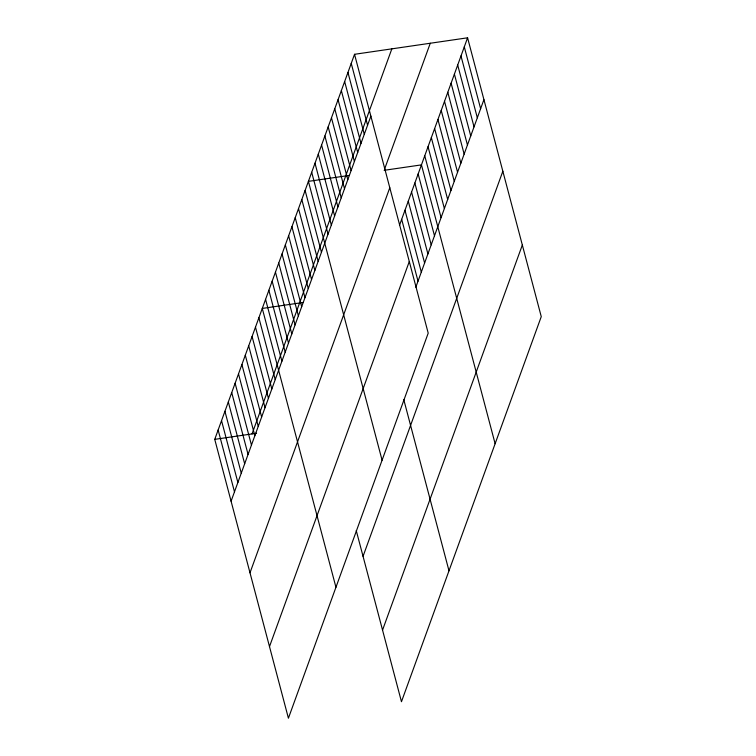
<?xml version="1.0" encoding="UTF-8"?>
<svg xmlns="http://www.w3.org/2000/svg" width="756" height="756" viewBox="0 0 756 756"><rect width="100%" height="100%" fill="white"/><g stroke="black" fill="none" stroke-linecap="round" stroke-linejoin="round"><path stroke-width="1.13" d="M354.536 54.3L428.208 333.141L288.414 718.2L214.742 439.359L354.536 54.3L467.586 37.8L541.258 316.641L401.464 701.7L356.246 530.57M252.05 433.916L391.844 48.856M231.081 501.2L370.875 116.131M384.511 169.306L430.277 43.243M250 572.802L389.794 187.743M399.48 225.382L467.586 37.8M269.495 646.588L409.289 261.529M415.819 287.214L483.916 99.641M363.05 556.312L502.844 171.253M382.545 630.088L522.33 245.029M349.102 175.43L308.41 181.364L382.082 460.206M384.142 170.317L421.451 164.874L495.123 443.715M302.967 302.495L262.275 308.439L335.947 587.28M214.742 439.359L256.567 433.254M464.288 46.872L480.627 108.713M460.99 55.953L477.329 117.794M457.692 65.025L474.031 126.866M454.403 74.107L470.742 135.948M451.105 83.179L467.444 145.02M447.807 92.26L464.146 154.092M444.519 101.332L460.858 163.173M441.22 110.414L457.56 172.245M437.922 119.486L454.261 181.327M434.634 128.567L450.973 190.399M431.336 137.639L447.675 199.48M428.038 146.721L444.377 208.552M424.749 155.793L441.088 217.633M418.153 173.946L434.492 235.787M414.864 183.018L431.194 244.859M411.566 192.1L427.905 253.94M408.268 201.172L424.607 263.012M404.97 210.253L421.309 272.094M401.682 219.325L418.021 281.166M351.238 63.372L367.577 125.212M347.949 72.453L364.288 134.284M344.651 81.525L360.99 143.366M341.353 90.607L357.692 152.438M338.064 99.679L354.403 161.519M334.766 108.76L351.105 170.591M331.468 117.832L347.807 179.673M403.78 399.65L448.988 570.78M328.18 126.913L344.519 188.745M324.882 135.986L341.221 197.826M321.584 145.058L337.923 206.898M318.295 154.139L334.634 215.98M314.997 163.211L331.336 225.052M311.699 172.292L328.038 234.133M305.112 190.446L321.451 252.277M301.814 199.518L318.153 261.359M298.516 208.599L314.855 270.431M295.227 217.671L311.566 279.512M291.929 226.753L308.268 288.584M288.631 235.825L304.97 297.666M285.343 244.906L301.682 306.738M282.045 253.978L298.384 315.819M278.747 263.06L295.086 324.891M275.458 272.132L291.797 333.972M272.16 281.204L288.499 343.044M268.862 290.285L285.201 352.126M265.573 299.357L281.903 361.198M258.883 317.785L275.222 379.625M255.481 327.14L271.82 388.981M252.088 336.496L268.427 398.327M248.696 345.842L265.035 407.682M245.303 355.197L261.642 417.029M241.901 364.543L258.24 426.384M238.509 373.899L254.848 435.74M235.116 383.245L251.455 445.086M231.723 392.6L248.062 454.441M228.321 401.956L244.66 463.787M224.929 411.302L241.268 473.143M221.536 420.657L237.875 482.489M218.144 430.003L234.483 491.844"/></g></svg>
